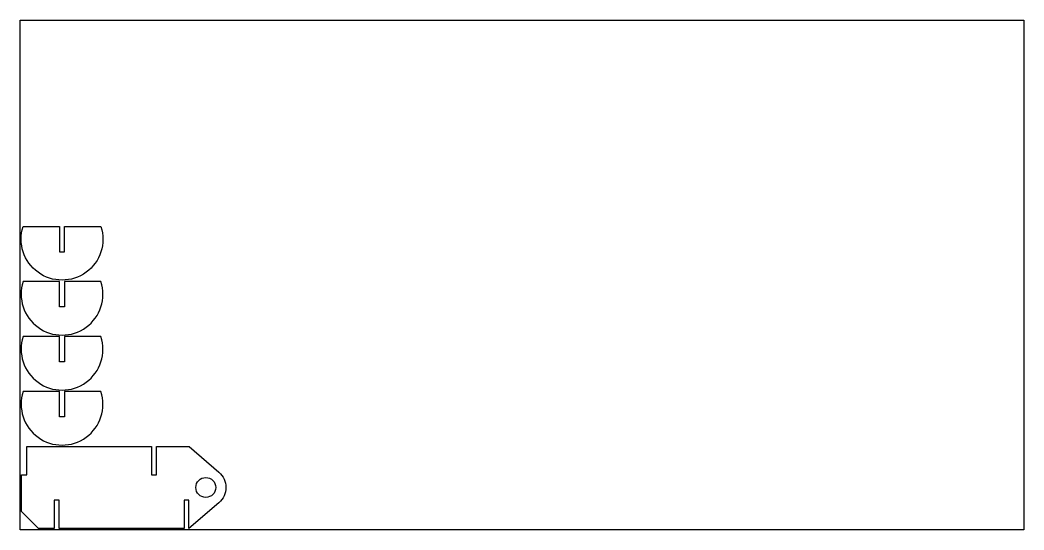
# Model space of a CAD drawing. Header units: millimetres. Extents: x 0 to 600, y -305 to 0.
import ezdxf

# ---------------------------------------------------------------- set-up
doc = ezdxf.new("R2010")
doc.units = ezdxf.units.MM
for name, color, linetype in [('BOARDS', 7, 'CONTINUOUS'), ('HOLES DIAM 12.0 D 3.0', 5, 'CONTINUOUS'), ('PERIMETER D 3.0', 5, 'CONTINUOUS')]:
    doc.layers.add(name, color=color, linetype=linetype)

msp = doc.modelspace()

# ---------------------------------------------------------------- linework, layer by layer
at = {"layer": 'BOARDS'}
msp.add_lwpolyline([(0, 0), (600, 0), (600, -305), (0, -305)], close=True, dxfattribs=at)
at = {"layer": 'HOLES DIAM 12.0 D 3.0'}
msp.add_circle((111, -279.6), 5.95, dxfattribs=at)
at = {"layer": 'PERIMETER D 3.0'}
for points in [[(23.64, -138.55), (26.54, -138.55), (26.54, -123.55), (48.35, -123.55, -1.376042), (1.84, -123.55), (23.64, -123.55)], [(1.84, -156.45, 1.376042), (48.35, -156.45), (26.54, -156.45), (26.54, -171.45), (23.64, -171.45), (23.64, -156.45)], [(1.84, -189.35, 1.376042), (48.35, -189.35), (26.54, -189.35), (26.54, -204.35), (23.64, -204.35), (23.64, -189.35)], [(1.84, -222.25, 1.376042), (48.35, -222.25), (26.54, -222.25), (26.54, -237.25), (23.64, -237.25), (23.64, -222.25)], [(118.85, -288.74), (100.95, -304.11), (100.95, -287.15), (98.05, -287.15), (98.05, -304.05), (23.35, -304.05), (23.35, -287.15), (20.45, -287.15), (20.45, -304.05), (10.98, -304.05), (0.95, -294.02), (0.95, -272.05), (3.95, -272.05), (3.95, -255.15), (78.65, -255.15), (78.65, -272.05), (81.55, -272.05), (81.55, -255.15), (101.02, -255.15), (118.85, -270.46, -0.459472)]]:
    msp.add_lwpolyline(points, format="xyb", close=True, dxfattribs=at)

doc.saveas('drawing.dxf')
